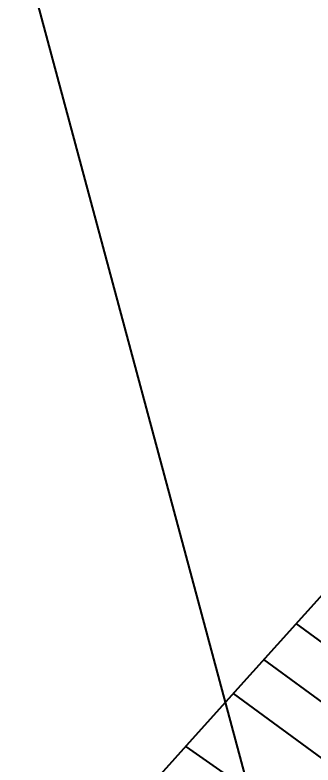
# Model space of a CAD drawing. Header units: millimetres. Extents: x -139278 to 641613, y -260926 to 217780.
# Drawn here: x 221300 to 221629, y 4696 to 5523 of the extents above; entities that cross this region are included whole.
import ezdxf

# ---------------------------------------------------------------- set-up
doc = ezdxf.new("R2010")
doc.units = ezdxf.units.MM
doc.styles.add('ISOCP', font='ISOCP', dxfattribs={"width": 0.9})
doc.dimstyles.new('M_050', dxfattribs={"dimscale": 50, "dimtxt": 2.5, "dimasz": 2, "dimexe": 2, "dimexo": 2, "dimgap": 1, "dimtad": 1, "dimlfac": 0.001, "dimzin": 1, "dimdsep": 46, "dimtxsty": 'ISOCP', "dimblk": 'OBLIQUE', "dimcen": 2.5, "dimclrd": 256, "dimclre": 256, "dimclrt": 256, "dimadec": 0, "dimazin": 0, "dimtfac": 1, "dimtmove": 2, "dimatfit": 3, "dimfxl": 0, "dimtolj": 1, "dimtzin": 0, "dimarcsym": 0})

# ---------------------------------------------------------------- blocks, each defined once
blk = doc.blocks.new('_OBLIQUE')
at = {"color": 0, "linetype": 'ByBlock'}
blk.add_line((-0.5, -0.5), (0.5, 0.5), dxfattribs=at)
blk = doc.blocks.new('*D39')
at = {"lineweight": -2}
blk.add_arc((224746.8, 1744.4), 2209.63, 120, 140, dxfattribs=at)
at = {"layer": 'Defpoints', "color": 0}
for p in [(222678.51, 5326.78), (221606.02, 4379.83), (223427.3, 3516.8), (224746.8, 1744.4), (224746.8, 1744.4)]:
    blk.add_point(p, dxfattribs=at)
at = {"lineweight": -2, "xscale": 100, "yscale": 100, "zscale": 100}
for p, rotation in [((223641.98, 3658), 29.99999999993307), ((223054.12, 3164.72), 229.9999999999433)]:
    blk.add_blockref('_OBLIQUE', p, dxfattribs=dict(at, rotation=rotation))
at = {"insert": (223254.15, 3523.26), "char_height": 125, "attachment_point": 5, "rotation": 40, "style": 'ISOCP'}
blk.add_mtext('\\A1;20°', dxfattribs=at)

msp = doc.modelspace()

# ---------------------------------------------------------------- linework, layer by layer
for p, q in [((221617.323, 4450.262), (221147.013, 6201.323)), ((221502.853, 4732.597), (221670.147, 4918.373))]:
    msp.add_line(p, q)
at = {"ltscale": 4}
for p, q in [((221752.577, 4747.916), (221610.544, 4852.186)), ((221712.993, 4711.13), (221574.848, 4812.546)), ((221675.828, 4676.386), (221541.222, 4775.205)), ((221396.773, 4614.798), (221502.853, 4732.597)), ((221625.153, 4621.886), (221489.435, 4716.42))]:
    msp.add_line(p, q, dxfattribs=at)
for radius in [4048.5, 4030.5]:
    msp.add_circle((224746.801, 1744.398), radius)

# ---------------------------------------------------------------- dimensions: what is measured, and where the dimension line sits
dim = msp.add_angular_dim_2l(base=(223427.3, 3516.796), line1=((221606.019, 4379.827), (224746.801, 1744.398)), line2=((222678.513, 5326.778), (224746.801, 1744.398)), dimstyle='M_050')
dim.commit()
dim.dimension.update_dxf_attribs({"geometry": '*D39', "text_midpoint": (223254.155, 3523.265)})

doc.saveas('drawing.dxf')
